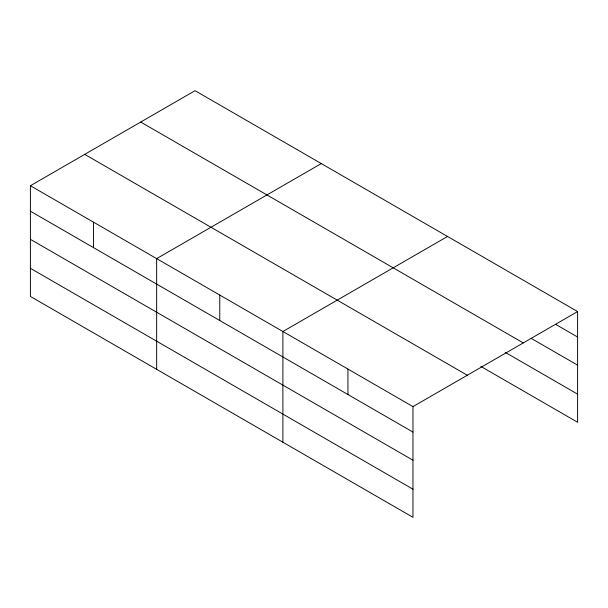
<?xml version="1.0" encoding="UTF-8"?>
<svg xmlns="http://www.w3.org/2000/svg" width="608" height="608" viewBox="0 0 608 608"><rect width="100%" height="100%" fill="white"/><g stroke="black" fill="none" stroke-linecap="round" stroke-linejoin="round"><path stroke-width="0.91" d="M30.4 185.736L412.969 406.608L412.969 517.317L30.4 296.446L30.4 185.736L195.031 90.683L577.6 311.554L577.6 422.264L480.86 366.411M321.282 163.575L156.651 258.62L156.651 369.33M447.526 236.459L282.895 331.512L282.895 442.221M412.969 406.608L577.6 311.554M555.651 324.353L577.6 337.022M531.263 338.398L577.6 365.15M140.706 122.048L523.275 342.927M505.248 352.366L577.6 394.136M84.725 154.364L467.294 375.242M30.4 211.196L412.969 432.075M30.4 239.332L412.969 460.203M30.4 268.31L412.969 489.189M347.936 369.056L347.936 394.524M219.769 295.062L219.769 320.53M93.526 222.178L93.526 247.638"/></g></svg>
